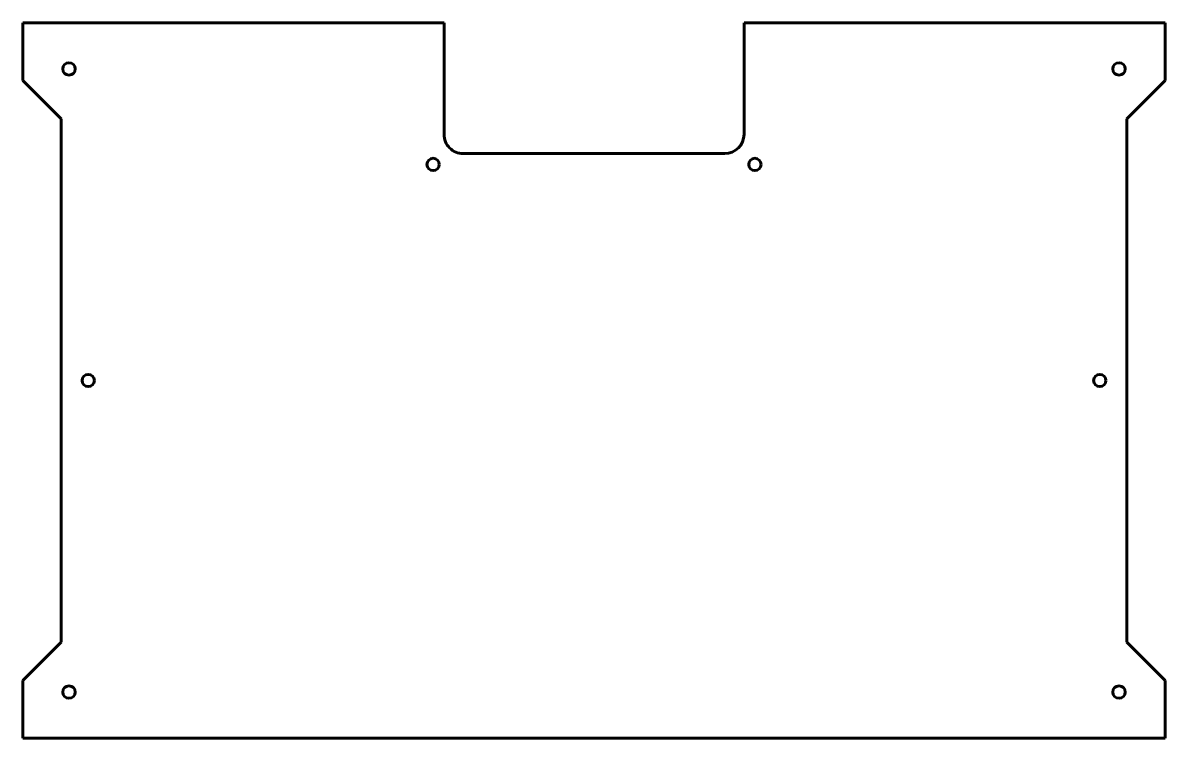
# Model space of a CAD drawing. Header units: millimetres. Extents: x -148 to 148, y -93 to 93.
import ezdxf

# ---------------------------------------------------------------- set-up
doc = ezdxf.new("R2010")
doc.units = ezdxf.units.MM
doc.header["$MEASUREMENT"] = 0

msp = doc.modelspace()

# ---------------------------------------------------------------- linework, layer by layer
at = {"color": 150, "lineweight": 60}
for points in [[(-148.5, 93), (-148.5, 93), (-39, 93), (-39, 93)], [(-148.5, 78), (-148.5, 78), (-148.5, 93), (-148.5, 93)], [(-39, 64), (-39, 64), (-39, 93), (-39, 93)], [(39, 93), (39, 93), (148.5, 93), (148.5, 93)], [(39, 93), (39, 93), (39, 64), (39, 64)], [(148.5, 93), (148.5, 93), (148.5, 78), (148.5, 78)], [(-138.5, 68), (-138.5, 68), (-148.5, 78), (-148.5, 78)], [(148.5, 78), (148.5, 78), (138.5, 68), (138.5, 68)], [(-138.5, -68), (-138.5, -68), (-138.5, 68), (-138.5, 68)], [(138.5, 68), (138.5, 68), (138.5, -68), (138.5, -68)], [(34, 59), (36.7614, 59), (39, 61.2386), (39, 64)], [(34, 59), (34, 59), (-34, 59), (-34, 59)], [(-148.5, -78), (-148.5, -78), (-138.5, -68), (-138.5, -68)], [(138.5, -68), (138.5, -68), (148.5, -78), (148.5, -78)], [(-148.5, -93), (-148.5, -93), (-148.5, -78), (-148.5, -78)], [(148.5, -78), (148.5, -78), (148.5, -93), (148.5, -93)], [(148.5, -93), (148.5, -93), (-148.5, -93), (-148.5, -93)]]:
    msp.add_open_spline(points, degree=3, dxfattribs=at)
for points, knots in [([(-134.9, 81), (-134.9, 81.8837), (-135.6163, 82.6), (-136.5, 82.6), (-136.5, 82.6), (-137.3837, 82.6), (-138.1, 81.8837), (-138.1, 81), (-138.1, 81), (-138.1, 80.1163), (-137.3837, 79.4), (-136.5, 79.4), (-136.5, 79.4), (-135.6164, 79.4), (-134.9, 80.1163), (-134.9, 81)], [0, 0, 0, 0, 0.2, 0.2, 0.2, 0.2, 0.4, 0.4, 0.4, 0.4, 0.6, 0.6, 0.6, 0.6, 1, 1, 1, 1]), ([(138.1, 81), (138.1, 81.8837), (137.3837, 82.6), (136.5, 82.6), (136.5, 82.6), (135.6163, 82.6), (134.9, 81.8837), (134.9, 81), (134.9, 81), (134.9, 80.1163), (135.6163, 79.4), (136.5, 79.4), (136.5, 79.4), (137.3836, 79.4), (138.1, 80.1163), (138.1, 81)], [0, 0, 0, 0, 0.2, 0.2, 0.2, 0.2, 0.4, 0.4, 0.4, 0.4, 0.6, 0.6, 0.6, 0.6, 1, 1, 1, 1]), ([(-39, 64), (-39, 62.6739), (-38.4732, 61.4021), (-37.5355, 60.4645), (-37.5355, 60.4645), (-36.5979, 59.5268), (-35.3261, 59), (-34, 59)], [0, 0, 0, 0, 0.33333333, 0.33333333, 0.33333333, 0.33333333, 1, 1, 1, 1]), ([(-40.23, 56.17), (-40.23, 57.0537), (-40.9463, 57.77), (-41.83, 57.77), (-41.83, 57.77), (-42.7137, 57.77), (-43.43, 57.0537), (-43.43, 56.17), (-43.43, 56.17), (-43.43, 55.2863), (-42.7137, 54.57), (-41.83, 54.57), (-41.83, 54.57), (-40.9464, 54.57), (-40.23, 55.2863), (-40.23, 56.17)], [0, 0, 0, 0, 0.2, 0.2, 0.2, 0.2, 0.4, 0.4, 0.4, 0.4, 0.6, 0.6, 0.6, 0.6, 1, 1, 1, 1]), ([(43.43, 56.17), (43.43, 57.0537), (42.7137, 57.77), (41.83, 57.77), (41.83, 57.77), (40.9463, 57.77), (40.23, 57.0537), (40.23, 56.17), (40.23, 56.17), (40.23, 55.2863), (40.9463, 54.57), (41.83, 54.57), (41.83, 54.57), (42.7136, 54.57), (43.43, 55.2863), (43.43, 56.17)], [0, 0, 0, 0, 0.2, 0.2, 0.2, 0.2, 0.4, 0.4, 0.4, 0.4, 0.6, 0.6, 0.6, 0.6, 1, 1, 1, 1]), ([(-129.9, 0), (-129.9, 0.8837), (-130.6163, 1.6), (-131.5, 1.6), (-131.5, 1.6), (-132.3837, 1.6), (-133.1, 0.8837), (-133.1, 0), (-133.1, 0), (-133.1, -0.8837), (-132.3837, -1.6), (-131.5, -1.6), (-131.5, -1.6), (-130.6164, -1.6), (-129.9, -0.8837), (-129.9, 0)], [0, 0, 0, 0, 0.2, 0.2, 0.2, 0.2, 0.4, 0.4, 0.4, 0.4, 0.6, 0.6, 0.6, 0.6, 1, 1, 1, 1]), ([(133.1, 0), (133.1, 0.8837), (132.3837, 1.6), (131.5, 1.6), (131.5, 1.6), (130.6163, 1.6), (129.9, 0.8837), (129.9, 0), (129.9, 0), (129.9, -0.8837), (130.6163, -1.6), (131.5, -1.6), (131.5, -1.6), (132.3836, -1.6), (133.1, -0.8837), (133.1, 0)], [0, 0, 0, 0, 0.2, 0.2, 0.2, 0.2, 0.4, 0.4, 0.4, 0.4, 0.6, 0.6, 0.6, 0.6, 1, 1, 1, 1]), ([(-134.9, -81), (-134.9, -80.1163), (-135.6163, -79.4), (-136.5, -79.4), (-136.5, -79.4), (-137.3837, -79.4), (-138.1, -80.1163), (-138.1, -81), (-138.1, -81), (-138.1, -81.8837), (-137.3837, -82.6), (-136.5, -82.6), (-136.5, -82.6), (-135.6164, -82.6), (-134.9, -81.8837), (-134.9, -81)], [0, 0, 0, 0, 0.2, 0.2, 0.2, 0.2, 0.4, 0.4, 0.4, 0.4, 0.6, 0.6, 0.6, 0.6, 1, 1, 1, 1]), ([(138.1, -81), (138.1, -80.1163), (137.3837, -79.4), (136.5, -79.4), (136.5, -79.4), (135.6163, -79.4), (134.9, -80.1163), (134.9, -81), (134.9, -81), (134.9, -81.8837), (135.6163, -82.6), (136.5, -82.6), (136.5, -82.6), (137.3836, -82.6), (138.1, -81.8837), (138.1, -81)], [0, 0, 0, 0, 0.2, 0.2, 0.2, 0.2, 0.4, 0.4, 0.4, 0.4, 0.6, 0.6, 0.6, 0.6, 1, 1, 1, 1])]:
    msp.add_open_spline(points, degree=3, knots=knots, dxfattribs=at)

doc.saveas('drawing.dxf')
